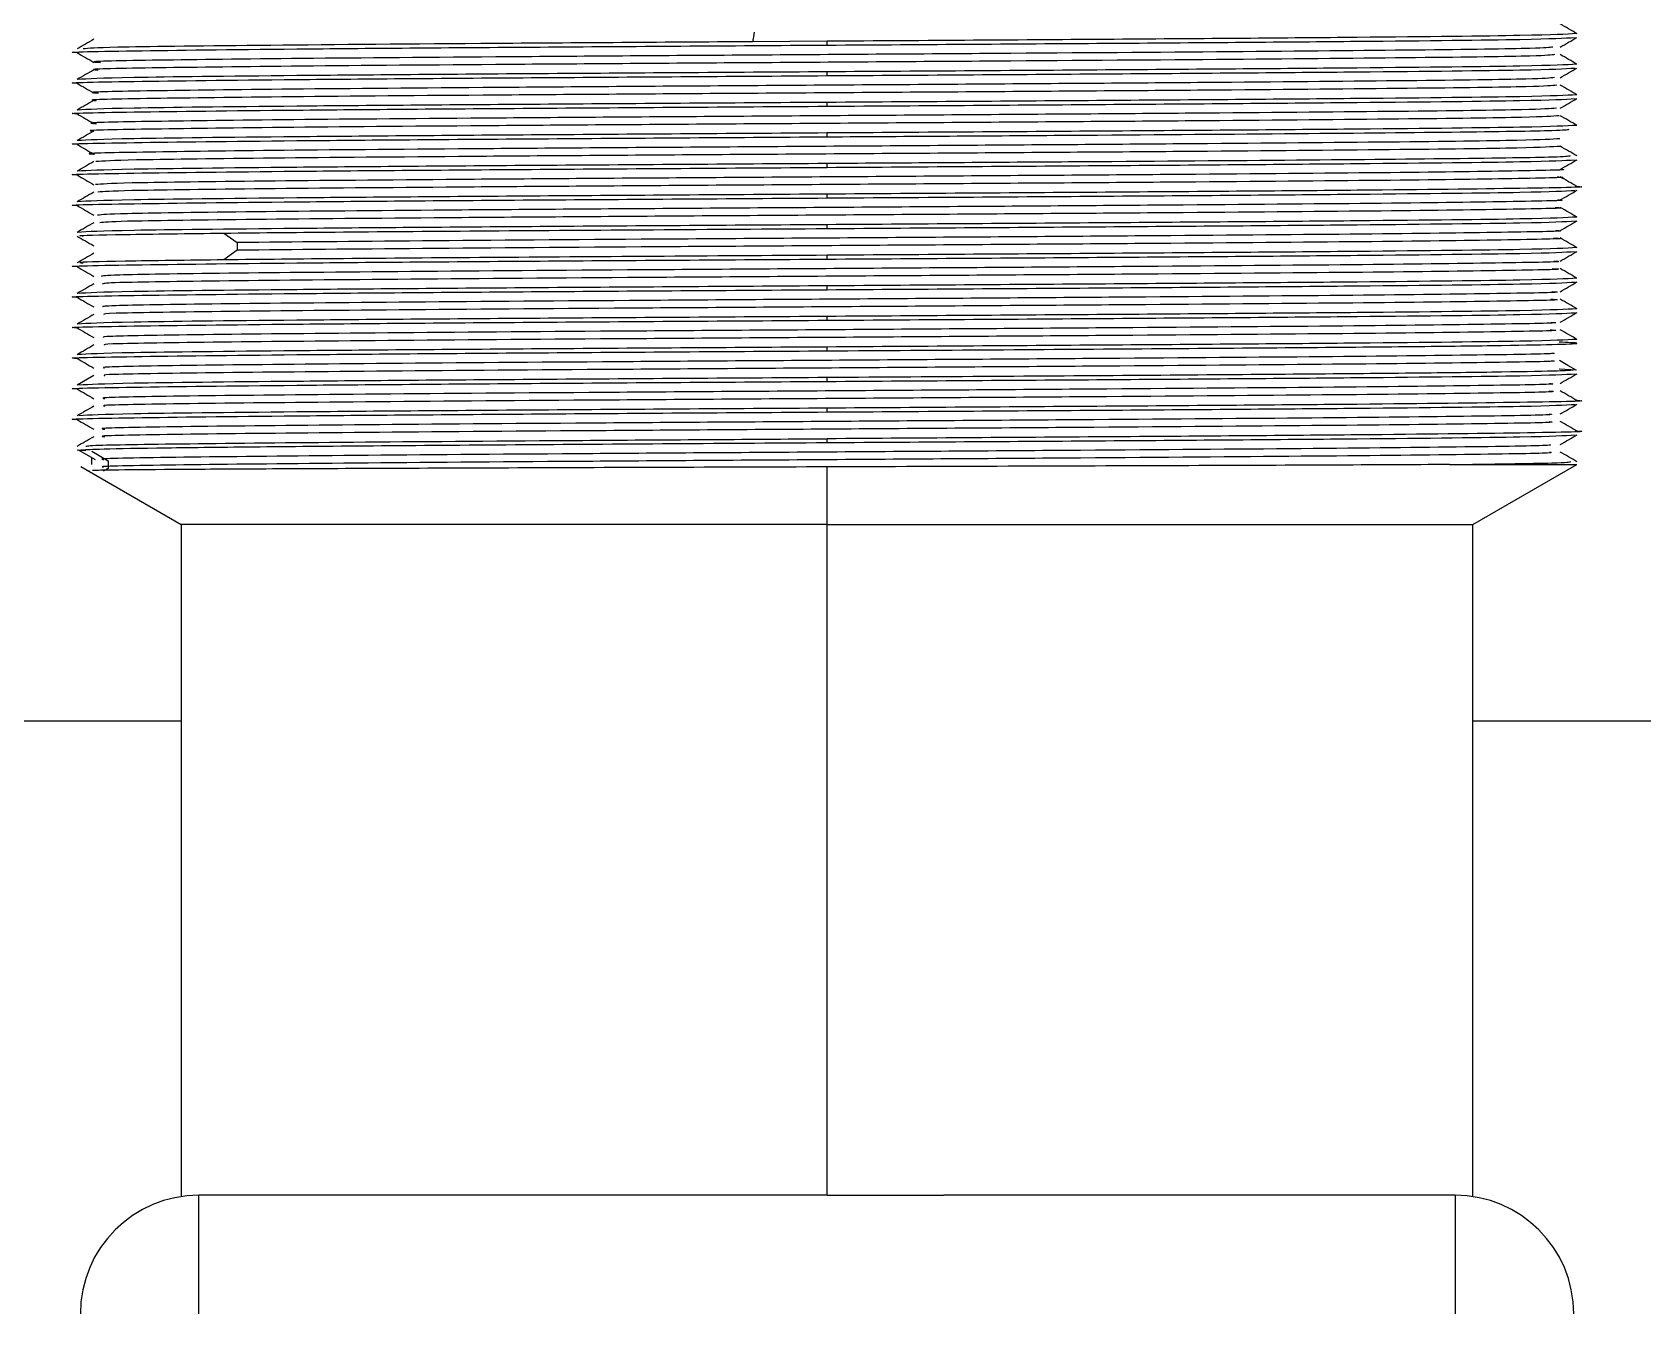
# Model space of a CAD drawing. Header units: millimetres. Extents: x 101 to 291, y 114 to 180.
# Drawn here: x 105.53 to 112.33, y 171.7 to 177.11 of the extents above; entities that cross this region are included whole.
import ezdxf

# ---------------------------------------------------------------- set-up
doc = ezdxf.new("R2010")
doc.units = ezdxf.units.MM

msp = doc.modelspace()

# ---------------------------------------------------------------- linework, layer by layer
at = {"color": 7, "linetype": 'Continuous', "lineweight": 25}
for p, q in [((108.8836, 177.069), (108.5696, 177.067)), ((108.8836, 177.0529), (108.8836, 177.069)), ((108.8836, 176.9239), (108.8836, 176.94)), ((108.8836, 176.7949), (108.8836, 176.811)), ((108.8836, 176.6659), (108.8836, 176.682)), ((108.8836, 176.5369), (108.8836, 176.553)), ((108.8836, 176.4079), (108.8836, 176.424)), ((106.3391, 176.2597), (106.3952, 176.2194)), ((108.8836, 176.2789), (108.8836, 176.295)), ((106.3952, 176.1871), (106.3391, 176.1468)), ((106.3953, 176.2194), (106.3953, 176.1871)), ((108.8836, 176.1499), (108.8836, 176.166)), ((108.8836, 176.0209), (108.8836, 176.037)), ((108.8836, 175.8919), (108.8836, 175.908)), ((108.8836, 175.7629), (108.8836, 175.779)), ((105.7906, 175.6585), (105.7197, 175.6176)), ((108.8836, 175.6339), (108.8836, 175.65)), ((111.9718, 175.6867), (112.0454, 175.6822)), ((108.8836, 175.5049), (108.8836, 175.521)), ((108.8836, 175.3759), (108.8836, 175.392)), ((105.7561, 175.3415), (105.7208, 175.3441)), ((105.7824, 175.3395), (105.8508, 175.2992)), ((105.7824, 175.2831), (105.7824, 175.3119)), ((105.735, 175.2745), (106.1586, 175.0299)), ((105.7658, 175.2572), (105.7723, 175.2569)), ((105.8508, 175.267), (105.8303, 175.2549)), ((105.8508, 175.2992), (105.8508, 175.267)), ((108.8836, 175.0299), (108.8836, 175.2731)), ((111.5096, 175.2831), (112.0472, 175.2831)), ((111.6086, 175.0299), (112.0472, 175.2831)), ((106.1586, 175.0299), (106.1586, 172.1942)), ((108.8836, 175.0299), (106.1586, 175.0299)), ((108.8836, 175.0299), (111.6086, 175.0299)), ((108.8836, 172.1999), (108.8836, 175.0299)), ((111.6086, 172.1942), (111.6086, 175.0299)), ((106.1586, 174.1999), (101.0336, 174.1999)), ((122.1586, 174.1999), (111.6086, 174.1999)), ((106.2336, 171.6999), (106.2336, 172.1999)), ((108.3904, 172.1999), (106.2336, 172.1999)), ((108.8836, 172.1999), (108.3904, 172.1999)), ((108.8836, 172.1999), (109.3768, 172.1999)), ((111.5336, 172.1999), (109.3768, 172.1999)), ((111.5336, 172.1999), (111.5336, 171.6999))]:
    msp.add_line(p, q, dxfattribs=at)
at = {"color": 7, "linetype": 'Continuous', "lineweight": 25, "flags": 128}
for points in [[(108.5765, 177.1072), (108.573, 177.0871), (108.5696, 177.0669)], [(112.0442, 175.6809), (112.0088, 175.7013), (111.9734, 175.7218)], [(105.7247, 175.3452), (105.7601, 175.3248), (105.7955, 175.3043)]]:
    msp.add_lwpolyline(points, dxfattribs=at)
at = {"color": 7, "linetype": 'Continuous', "lineweight": 25}
for centre, start, end in [((106.2336, 171.6999), 90, 180), ((111.5336, 171.6999), 0, 90)]:
    msp.add_arc(centre, 0.5, start, end, dxfattribs=at)
for points, knots in [([(112.0478, 177.101), (112.0359, 177.1078), (112.0123, 177.1215), (111.9886, 177.1352), (111.9768, 177.142)], [0, 0, 0, 0, 0.499989, 1, 1, 1, 1]), ([(105.7905, 177.0775), (105.7787, 177.0707), (105.7551, 177.0571), (105.7316, 177.0435), (105.7198, 177.0367)], [0, 0, 0, 0, 0.499989, 1, 1, 1, 1]), ([(112.0471, 177.1012), (111.9996, 177.0986), (111.9045, 177.0932), (111.173, 177.0851), (110.1273, 177.0771), (109.2982, 177.0717), (108.8836, 177.069)], [0, 0, 0, 0, 0.249949, 0.499966, 0.749983, 1, 1, 1, 1]), ([(108.8836, 177.0529), (109.2982, 177.0556), (110.1274, 177.0609), (111.1725, 177.069), (111.8983, 177.077), (111.9928, 177.0823), (112.0393, 177.0849)], [0, 0, 0, 0, 0.252058, 0.504117, 0.756175, 1, 1, 1, 1]), ([(111.9767, 177.0443), (111.9885, 177.0511), (112.0121, 177.0648), (112.0357, 177.0784), (112.0475, 177.0852)], [0, 0, 0, 0, 0.500011, 1, 1, 1, 1]), ([(105.7275, 177.0204), (105.7249, 177.0205), (105.6399, 177.0232), (105.92, 177.0287), (106.579, 177.0367), (107.6438, 177.0448), (108.4703, 177.0502), (108.8836, 177.0529)], [0, 0, 0, 0, 0.0076585, 0.2557438, 0.5038289, 0.7519149, 1, 1, 1, 1]), ([(105.7199, 177.0207), (105.7317, 177.0139), (105.7552, 177.0003), (105.7788, 176.9867), (105.7906, 176.9799)], [0, 0, 0, 0, 0.5000114, 1, 1, 1, 1]), ([(108.5696, 177.067), (108.1744, 177.0644), (107.3841, 177.0591), (106.4356, 177.0513), (105.8185, 177.0439), (105.7688, 177.039), (105.7457, 177.0367)], [0, 0, 0, 0, 0.258392, 0.516785, 0.775177, 1, 1, 1, 1]), ([(111.9541, 177.0128), (111.9398, 177.0107), (111.909, 177.0063), (111.4117, 176.9994), (110.6198, 176.9922), (109.6075, 176.985), (108.5094, 176.9778), (107.4586, 176.9706), (106.5708, 176.9635), (106.0013, 176.9563), (105.7478, 176.9512), (105.8034, 176.9485), (105.809, 176.9483)], [0, 0, 0, 0, 0.095592, 0.2070714, 0.3185497, 0.4300281, 0.541506, 0.6529838, 0.7644621, 0.8759398, 0.9874182, 1, 1, 1, 1]), ([(111.9459, 177.0446), (111.932, 177.0427), (111.9005, 177.0384), (111.4107, 177.0317), (110.62, 177.0245), (109.6074, 177.0173), (108.5094, 177.0101), (107.4584, 177.0029), (106.5716, 176.9957), (105.9987, 176.9886), (105.7462, 176.9833), (105.8084, 176.9805), (105.8179, 176.9801)], [0, 0, 0, 0, 0.088219, 0.199698, 0.311176, 0.422655, 0.534132, 0.64561, 0.757088, 0.868565, 0.980043, 1, 1, 1, 1]), ([(112.0475, 176.9721), (112.0357, 176.979), (112.0122, 176.9926), (111.9886, 177.0062), (111.9768, 177.013)], [0, 0, 0, 0, 0.500011, 1, 1, 1, 1]), ([(105.7906, 176.9485), (105.7788, 176.9417), (105.7552, 176.9281), (105.7316, 176.9145), (105.7199, 176.9077)], [0, 0, 0, 0, 0.500028, 1, 1, 1, 1]), ([(108.8836, 176.94), (108.4691, 176.9373), (107.64, 176.9319), (106.5943, 176.9239), (105.8627, 176.9158), (105.7676, 176.9104), (105.7201, 176.9077)], [0, 0, 0, 0, 0.250011, 0.500023, 0.750035, 1, 1, 1, 1]), ([(112.0471, 176.9722), (111.9996, 176.9696), (111.9045, 176.9642), (111.173, 176.9561), (110.1273, 176.9481), (109.2982, 176.9427), (108.8836, 176.94)], [0, 0, 0, 0, 0.249949, 0.499966, 0.749983, 1, 1, 1, 1]), ([(108.8836, 176.9239), (109.2982, 176.9266), (110.1274, 176.9319), (111.1725, 176.94), (111.8986, 176.948), (111.9932, 176.9533), (112.0397, 176.9559)], [0, 0, 0, 0, 0.251945, 0.50389, 0.755835, 1, 1, 1, 1]), ([(111.9767, 176.9154), (111.9885, 176.9222), (112.0121, 176.9358), (112.0357, 176.9494), (112.0474, 176.9562)], [0, 0, 0, 0, 0.499989, 1, 1, 1, 1]), ([(105.7277, 176.8914), (105.7251, 176.8915), (105.6399, 176.8942), (105.9199, 176.8997), (106.579, 176.9078), (107.6438, 176.9158), (108.4703, 176.9212), (108.8836, 176.9239)], [0, 0, 0, 0, 0.007879, 0.255909, 0.503939, 0.75197, 1, 1, 1, 1]), ([(105.7198, 176.8917), (105.7316, 176.8849), (105.7552, 176.8713), (105.7787, 176.8576), (105.7905, 176.8508)], [0, 0, 0, 0, 0.500011, 1, 1, 1, 1]), ([(111.9625, 176.8838), (111.9417, 176.8816), (111.898, 176.877), (111.3758, 176.87), (110.5686, 176.8628), (109.5483, 176.8556), (108.449, 176.8484), (107.4047, 176.8413), (106.529, 176.8341), (105.9803, 176.8269), (105.7399, 176.8219), (105.7973, 176.8194), (105.8005, 176.8193)], [0, 0, 0, 0, 0.101946, 0.213388, 0.32483, 0.43627, 0.547711, 0.659151, 0.77059, 0.882028, 0.993466, 1, 1, 1, 1]), ([(111.953, 176.9156), (111.9329, 176.9135), (111.8891, 176.9091), (111.3749, 176.9023), (110.5687, 176.8951), (109.5482, 176.8879), (108.449, 176.8807), (107.4045, 176.8735), (106.5299, 176.8663), (105.9775, 176.8592), (105.739, 176.8541), (105.8036, 176.8514), (105.8107, 176.8511)], [0, 0, 0, 0, 0.0945678, 0.2060104, 0.3174527, 0.4288943, 0.5403357, 0.6517759, 0.7632157, 0.8746548, 0.9860933, 1, 1, 1, 1]), ([(112.0475, 176.8432), (112.0357, 176.85), (112.0121, 176.8636), (111.9886, 176.8772), (111.9768, 176.884)], [0, 0, 0, 0, 0.500011, 1, 1, 1, 1]), ([(105.7905, 176.8195), (105.7787, 176.8127), (105.7551, 176.7991), (105.7316, 176.7855), (105.7198, 176.7787)], [0, 0, 0, 0, 0.5, 1, 1, 1, 1]), ([(108.8836, 176.811), (108.4691, 176.8083), (107.64, 176.8029), (106.5943, 176.7949), (105.8627, 176.7868), (105.7676, 176.7814), (105.7201, 176.7787)], [0, 0, 0, 0, 0.250011, 0.500023, 0.750035, 1, 1, 1, 1]), ([(112.0471, 176.8432), (111.9996, 176.8406), (111.9045, 176.8352), (111.173, 176.8271), (110.1273, 176.8191), (109.2982, 176.8137), (108.8836, 176.811)], [0, 0, 0, 0, 0.249949, 0.499966, 0.749983, 1, 1, 1, 1]), ([(108.8836, 176.7949), (109.2982, 176.7976), (110.1274, 176.8029), (111.1725, 176.811), (111.8988, 176.819), (111.9934, 176.8243), (112.04, 176.8269)], [0, 0, 0, 0, 0.251874, 0.503748, 0.755622, 1, 1, 1, 1]), ([(111.9766, 176.7864), (111.9884, 176.7932), (112.012, 176.8068), (112.0356, 176.8204), (112.0474, 176.8272)], [0, 0, 0, 0, 0.499989, 1, 1, 1, 1]), ([(105.7273, 176.7624), (105.7248, 176.7625), (105.6399, 176.7652), (105.92, 176.7707), (106.579, 176.7787), (107.6438, 176.7868), (108.4703, 176.7922), (108.8836, 176.7949)], [0, 0, 0, 0, 0.007486, 0.255614, 0.503742, 0.751872, 1, 1, 1, 1]), ([(105.7197, 176.7627), (105.7315, 176.7559), (105.7551, 176.7423), (105.7787, 176.7287), (105.7905, 176.7219)], [0, 0, 0, 0, 0.500011, 1, 1, 1, 1]), ([(111.9718, 176.7548), (111.9436, 176.7525), (111.8864, 176.7477), (111.3387, 176.7406), (110.5166, 176.7334), (109.4888, 176.7262), (108.3888, 176.7191), (107.3515, 176.7119), (106.4881, 176.7047), (105.9607, 176.6973), (105.7325, 176.6931), (105.7903, 176.6903), (105.7905, 176.6903)], [0, 0, 0, 0, 0.108214, 0.219654, 0.331094, 0.442535, 0.553977, 0.665419, 0.776863, 0.888306, 0.99975, 1, 1, 1, 1]), ([(111.9609, 176.7866), (111.9339, 176.7844), (111.8769, 176.7799), (111.3379, 176.7729), (110.5168, 176.7657), (109.4887, 176.7585), (108.3889, 176.7513), (107.3513, 176.7441), (106.489, 176.737), (105.9577, 176.7298), (105.732, 176.7248), (105.7978, 176.7223), (105.802, 176.7221)], [0, 0, 0, 0, 0.100849, 0.212293, 0.323738, 0.435184, 0.54663, 0.658077, 0.769525, 0.880973, 0.992421, 1, 1, 1, 1]), ([(112.0474, 176.7142), (112.0356, 176.721), (112.012, 176.7346), (111.9885, 176.7482), (111.9767, 176.755)], [0, 0, 0, 0, 0.499949, 1, 1, 1, 1]), ([(105.7274, 176.6334), (105.7249, 176.6335), (105.6399, 176.6362), (105.92, 176.6417), (106.579, 176.6497), (107.6438, 176.6578), (108.4703, 176.6632), (108.8836, 176.6659)], [0, 0, 0, 0, 0.007537, 0.255652, 0.503768, 0.751884, 1, 1, 1, 1]), ([(105.7904, 176.6905), (105.7786, 176.6837), (105.7551, 176.6701), (105.7315, 176.6565), (105.7197, 176.6497)], [0, 0, 0, 0, 0.500011, 1, 1, 1, 1]), ([(108.8836, 176.682), (108.4691, 176.6793), (107.64, 176.6739), (106.5943, 176.6659), (105.8627, 176.6578), (105.7676, 176.6524), (105.7201, 176.6498)], [0, 0, 0, 0, 0.250011, 0.500023, 0.750035, 1, 1, 1, 1]), ([(112.0471, 176.7142), (111.9996, 176.7116), (111.9045, 176.7062), (111.173, 176.6981), (110.1273, 176.6901), (109.2982, 176.6847), (108.8836, 176.682)], [0, 0, 0, 0, 0.249949, 0.499966, 0.749983, 1, 1, 1, 1]), ([(108.8836, 176.6659), (109.2294, 176.6681), (109.921, 176.6726), (110.8504, 176.6793), (111.559, 176.6861), (111.9847, 176.6922), (112.0059, 176.6962), (112.015, 176.6979)], [0, 0, 0, 0, 0.210611, 0.421223, 0.631835, 0.842447, 1, 1, 1, 1]), ([(105.7196, 176.6338), (105.7314, 176.627), (105.7551, 176.6133), (105.7787, 176.5997), (105.7905, 176.5929)], [0, 0, 0, 0, 0.500039, 1, 1, 1, 1]), ([(111.9757, 176.6578), (111.9403, 176.6554), (111.8691, 176.6507), (111.3003, 176.6435), (110.4641, 176.6363), (109.429, 176.6291), (108.3287, 176.6219), (107.2986, 176.6147), (106.4489, 176.6076), (105.9393, 176.6004), (105.7252, 176.5955), (105.7917, 176.5931), (105.7926, 176.5931)], [0, 0, 0, 0, 0.110067, 0.221125, 0.332183, 0.443241, 0.554299, 0.665357, 0.776414, 0.88747, 0.998526, 1, 1, 1, 1]), ([(111.9774, 176.6256), (111.9417, 176.6232), (111.8705, 176.6184), (111.3005, 176.6112), (110.4642, 176.604), (109.4287, 176.5968), (108.3297, 176.5897), (107.2951, 176.5825), (106.4616, 176.5753), (105.9007, 176.5682), (105.832, 176.5635), (105.7985, 176.5612)], [0, 0, 0, 0, 0.111697, 0.223393, 0.335091, 0.446787, 0.558484, 0.670181, 0.781877, 0.893572, 1, 1, 1, 1]), ([(112.0477, 176.5851), (112.0359, 176.5919), (112.0122, 176.6055), (111.9886, 176.6192), (111.9768, 176.626)], [0, 0, 0, 0, 0.500039, 1, 1, 1, 1]), ([(105.7268, 176.5044), (105.7245, 176.5045), (105.6399, 176.5073), (105.9202, 176.5127), (106.579, 176.5208), (107.6438, 176.5288), (108.4703, 176.5342), (108.8836, 176.5369)], [0, 0, 0, 0, 0.006911, 0.255183, 0.503455, 0.751728, 1, 1, 1, 1]), ([(105.7905, 176.5615), (105.7787, 176.5547), (105.7551, 176.541), (105.7314, 176.5274), (105.7196, 176.5206)], [0, 0, 0, 0, 0.499961, 1, 1, 1, 1]), ([(108.8836, 176.553), (108.4691, 176.5503), (107.64, 176.5449), (106.5943, 176.5369), (105.8627, 176.5288), (105.7676, 176.5234), (105.7201, 176.5208)], [0, 0, 0, 0, 0.250011, 0.500023, 0.750035, 1, 1, 1, 1]), ([(111.975, 176.5286), (111.9756, 176.5285), (112.0339, 176.5262), (111.8034, 176.5213), (111.2731, 176.5141), (110.4079, 176.5069), (109.3696, 176.4997), (108.2697, 176.4925), (107.243, 176.4854), (106.4231, 176.4782), (105.8793, 176.4711), (105.8241, 176.4664), (105.7971, 176.4641)], [0, 0, 0, 0, 0.001175, 0.112632, 0.22409, 0.335548, 0.447007, 0.558466, 0.669927, 0.781388, 0.892849, 1, 1, 1, 1]), ([(112.0189, 176.5853), (112.0098, 176.5835), (111.9892, 176.5795), (111.5595, 176.5732), (110.8503, 176.5665), (109.921, 176.5597), (109.2294, 176.5552), (108.8836, 176.553)], [0, 0, 0, 0, 0.164659, 0.373494, 0.58233, 0.791165, 1, 1, 1, 1]), ([(108.8836, 176.5369), (109.2982, 176.5396), (110.1274, 176.5449), (111.1726, 176.553), (111.8991, 176.561), (111.9937, 176.5663), (112.0403, 176.5689)], [0, 0, 0, 0, 0.251794, 0.503588, 0.755382, 1, 1, 1, 1]), ([(111.9767, 176.5284), (111.9885, 176.5352), (112.0121, 176.5488), (112.0358, 176.5625), (112.0476, 176.5693)], [0, 0, 0, 0, 0.5, 1, 1, 1, 1]), ([(105.7195, 176.5048), (105.7313, 176.498), (105.755, 176.4843), (105.7786, 176.4707), (105.7904, 176.4639)], [0, 0, 0, 0, 0.499961, 1, 1, 1, 1]), ([(111.9638, 176.4968), (111.9685, 176.4966), (112.0341, 176.494), (111.8067, 176.489), (111.2723, 176.4818), (110.4082, 176.4746), (109.3696, 176.4674), (108.2698, 176.4603), (107.2427, 176.4531), (106.4238, 176.4459), (105.8886, 176.4389), (105.8336, 176.4344), (105.8077, 176.4323)], [0, 0, 0, 0, 0.008542, 0.12, 0.231459, 0.342918, 0.454378, 0.565839, 0.6773, 0.788762, 0.900225, 1, 1, 1, 1]), ([(112.0476, 176.4561), (112.0358, 176.4629), (112.0121, 176.4765), (111.9885, 176.4902), (111.9767, 176.497)], [0, 0, 0, 0, 0.500039, 1, 1, 1, 1]), ([(105.7266, 176.3754), (105.7243, 176.3755), (105.64, 176.3782), (105.9202, 176.3837), (106.5789, 176.3917), (107.6438, 176.3998), (108.4703, 176.4052), (108.8836, 176.4079)], [0, 0, 0, 0, 0.006734, 0.25505, 0.503367, 0.751684, 1, 1, 1, 1]), ([(105.7905, 176.4325), (105.7787, 176.4257), (105.755, 176.412), (105.7314, 176.3984), (105.7195, 176.3916)], [0, 0, 0, 0, 0.499961, 1, 1, 1, 1]), ([(108.8836, 176.424), (108.4691, 176.4213), (107.64, 176.4159), (106.5943, 176.4079), (105.8627, 176.3998), (105.7676, 176.3944), (105.7201, 176.3917)], [0, 0, 0, 0, 0.250011, 0.500023, 0.750035, 1, 1, 1, 1]), ([(111.9656, 176.3996), (111.9691, 176.3994), (112.0261, 176.3969), (111.7837, 176.3919), (111.232, 176.3847), (110.3545, 176.3775), (109.3093, 176.3703), (108.2102, 176.3631), (107.1912, 176.356), (106.3863, 176.3488), (105.8678, 176.3418), (105.8261, 176.3372), (105.8063, 176.3351)], [0, 0, 0, 0, 0.007224, 0.118703, 0.230182, 0.341661, 0.453139, 0.564617, 0.676094, 0.787572, 0.89905, 1, 1, 1, 1]), ([(112.0398, 176.4565), (112.0423, 176.4564), (112.1273, 176.4537), (111.8473, 176.4482), (111.1882, 176.4401), (110.1234, 176.4321), (109.2969, 176.4267), (108.8836, 176.424)], [0, 0, 0, 0, 0.007608, 0.255706, 0.503804, 0.751902, 1, 1, 1, 1]), ([(108.8836, 176.4079), (109.2982, 176.4106), (110.1274, 176.4159), (111.1725, 176.424), (111.899, 176.432), (111.9936, 176.4373), (112.0402, 176.4399)], [0, 0, 0, 0, 0.251831, 0.503663, 0.755494, 1, 1, 1, 1]), ([(111.9767, 176.3994), (111.9885, 176.4062), (112.0121, 176.4198), (112.0358, 176.4335), (112.0476, 176.4403)], [0, 0, 0, 0, 0.5, 1, 1, 1, 1]), ([(105.7196, 176.3758), (105.7314, 176.369), (105.7551, 176.3554), (105.7787, 176.3417), (105.7905, 176.3349)], [0, 0, 0, 0, 0.5, 1, 1, 1, 1]), ([(111.9557, 176.3677), (111.9632, 176.3674), (112.0272, 176.3647), (111.7866, 176.3596), (111.2313, 176.3524), (110.3548, 176.3452), (109.3093, 176.3381), (108.2103, 176.3309), (107.1909, 176.3237), (106.3871, 176.3165), (105.8766, 176.3097), (105.8347, 176.3053), (105.8155, 176.3033)], [0, 0, 0, 0, 0.014603, 0.126082, 0.237561, 0.349039, 0.460517, 0.571995, 0.683472, 0.79495, 0.906427, 1, 1, 1, 1]), ([(112.0471, 176.3272), (111.9996, 176.3246), (111.9045, 176.3192), (111.173, 176.3111), (110.1273, 176.3031), (109.2982, 176.2977), (108.8836, 176.295)], [0, 0, 0, 0, 0.249949, 0.499966, 0.749983, 1, 1, 1, 1]), ([(112.0476, 176.3271), (112.0357, 176.3339), (112.0121, 176.3475), (111.9885, 176.3612), (111.9767, 176.368)], [0, 0, 0, 0, 0.5, 1, 1, 1, 1]), ([(105.7906, 176.3035), (105.7787, 176.2967), (105.7551, 176.2831), (105.7314, 176.2694), (105.7196, 176.2626)], [0, 0, 0, 0, 0.500039, 1, 1, 1, 1]), ([(108.8836, 176.295), (108.4691, 176.2923), (107.64, 176.2869), (106.5943, 176.2789), (105.8627, 176.2708), (105.7676, 176.2654), (105.7201, 176.2627)], [0, 0, 0, 0, 0.250011, 0.500023, 0.750035, 1, 1, 1, 1]), ([(105.7472, 176.2464), (105.739, 176.2471), (105.7067, 176.2496), (105.886, 176.254), (106.188, 176.2578), (106.3391, 176.2597)], [0, 0, 0, 0, 0.146099, 0.573049, 1, 1, 1, 1]), ([(106.3391, 176.2597), (106.4989, 176.2613), (106.8185, 176.2645), (107.4472, 176.2693), (108.1441, 176.2741), (108.6371, 176.2773), (108.8836, 176.2789)], [0, 0, 0, 0, 0.249999, 0.500001, 0.75, 1, 1, 1, 1]), ([(111.9569, 176.2706), (111.963, 176.2703), (112.0184, 176.2676), (111.7629, 176.2625), (111.1902, 176.2553), (110.3009, 176.2481), (109.2481, 176.2409), (108.1542, 176.2338), (107.1278, 176.2266), (106.6395, 176.2218), (106.3953, 176.2194)], [0, 0, 0, 0, 0.0171537, 0.1575613, 0.2979693, 0.4383771, 0.5787839, 0.7191895, 0.8595947, 1, 1, 1, 1]), ([(108.8836, 176.2789), (109.2982, 176.2816), (110.1273, 176.2869), (111.1726, 176.295), (111.8994, 176.303), (111.994, 176.3083), (112.0407, 176.3109)], [0, 0, 0, 0, 0.251696, 0.503393, 0.755089, 1, 1, 1, 1]), ([(111.9768, 176.2704), (111.9886, 176.2772), (112.0123, 176.2909), (112.0359, 176.3045), (112.0477, 176.3113)], [0, 0, 0, 0, 0.500039, 1, 1, 1, 1]), ([(105.7195, 176.2468), (105.7313, 176.24), (105.7549, 176.2264), (105.7786, 176.2127), (105.7904, 176.2059)], [0, 0, 0, 0, 0.500039, 1, 1, 1, 1]), ([(111.9484, 176.2388), (111.9582, 176.2383), (112.0202, 176.2355), (111.7655, 176.2302), (111.1895, 176.223), (110.3012, 176.2158), (109.2481, 176.2087), (108.1542, 176.2015), (107.1278, 176.1943), (106.6394, 176.1895), (106.3952, 176.1871)], [0, 0, 0, 0, 0.026204, 0.165319, 0.304434, 0.443548, 0.582663, 0.721776, 0.860888, 1, 1, 1, 1]), ([(112.0471, 176.1982), (111.9996, 176.1956), (111.9045, 176.1902), (111.173, 176.1821), (110.1273, 176.1741), (109.2982, 176.1687), (108.8836, 176.166)], [0, 0, 0, 0, 0.249949, 0.499966, 0.749983, 1, 1, 1, 1]), ([(112.0476, 176.1981), (112.0358, 176.2049), (112.0122, 176.2186), (111.9885, 176.2322), (111.9767, 176.239)], [0, 0, 0, 0, 0.500039, 1, 1, 1, 1]), ([(105.7264, 176.1174), (105.7242, 176.1175), (105.6399, 176.1202), (105.9202, 176.1257), (106.5789, 176.1338), (107.6438, 176.1418), (108.4704, 176.1472), (108.8836, 176.1499)], [0, 0, 0, 0, 0.0065426, 0.2549068, 0.5032709, 0.7516359, 1, 1, 1, 1]), ([(105.7905, 176.1745), (105.7787, 176.1677), (105.755, 176.1541), (105.7314, 176.1404), (105.7196, 176.1336)], [0, 0, 0, 0, 0.5000001, 1, 1, 1, 1]), ([(106.3391, 176.1468), (106.1882, 176.1449), (105.8866, 176.1411), (105.7079, 176.1368), (105.7384, 176.1343), (105.7455, 176.1338)], [0, 0, 0, 0, 0.433754, 0.867507, 1, 1, 1, 1]), ([(111.9497, 176.1416), (111.9576, 176.1411), (112.0103, 176.1383), (111.7404, 176.1331), (111.1475, 176.1259), (110.2462, 176.1187), (109.1884, 176.1115), (108.092, 176.1044), (107.0893, 176.0972), (106.3155, 176.09), (105.8457, 176.0833), (105.8286, 176.079), (105.8211, 176.0771)], [0, 0, 0, 0, 0.019677, 0.131152, 0.242626, 0.3541, 0.465573, 0.577045, 0.688518, 0.79999, 0.911461, 1, 1, 1, 1]), ([(108.8836, 176.166), (108.6371, 176.1644), (108.1441, 176.1612), (107.4472, 176.1564), (106.8185, 176.1516), (106.4989, 176.1484), (106.3391, 176.1468)], [0, 0, 0, 0, 0.25, 0.499999, 0.750001, 1, 1, 1, 1]), ([(108.8836, 176.1499), (109.2982, 176.1526), (110.1273, 176.1579), (111.1726, 176.166), (111.8992, 176.174), (111.9938, 176.1793), (112.0405, 176.1819)], [0, 0, 0, 0, 0.251748, 0.503497, 0.755245, 1, 1, 1, 1]), ([(111.9767, 176.1414), (111.9885, 176.1482), (112.0121, 176.1618), (112.0358, 176.1755), (112.0476, 176.1823)], [0, 0, 0, 0, 0.499949, 1, 1, 1, 1]), ([(105.7196, 176.1178), (105.7314, 176.111), (105.755, 176.0974), (105.7787, 176.0837), (105.7905, 176.0769)], [0, 0, 0, 0, 0.500051, 1, 1, 1, 1]), ([(111.9425, 176.1098), (111.954, 176.1092), (112.0127, 176.1062), (111.7428, 176.1008), (111.1469, 176.0936), (110.2464, 176.0864), (109.1883, 176.0793), (108.0921, 176.0721), (107.089, 176.0649), (106.3164, 176.0577), (105.8535, 176.0512), (105.8352, 176.047), (105.8275, 176.0453)], [0, 0, 0, 0, 0.027058, 0.138533, 0.250006, 0.361479, 0.472951, 0.584423, 0.695894, 0.807365, 0.918836, 1, 1, 1, 1]), ([(112.0471, 176.0692), (111.9996, 176.0666), (111.9045, 176.0612), (111.173, 176.0531), (110.1273, 176.0451), (109.2982, 176.0397), (108.8836, 176.037)], [0, 0, 0, 0, 0.249949, 0.499966, 0.749983, 1, 1, 1, 1]), ([(108.8836, 176.0209), (109.2982, 176.0236), (110.1273, 176.0289), (111.1726, 176.037), (111.8997, 176.045), (111.9943, 176.0503), (112.041, 176.0529)], [0, 0, 0, 0, 0.251603, 0.503208, 0.754811, 1, 1, 1, 1]), ([(112.0475, 176.0691), (112.0357, 176.0759), (112.0121, 176.0896), (111.9884, 176.1032), (111.9766, 176.11)], [0, 0, 0, 0, 0.499961, 1, 1, 1, 1]), ([(111.9768, 176.0124), (111.9886, 176.0192), (112.0123, 176.0329), (112.0359, 176.0465), (112.0477, 176.0533)], [0, 0, 0, 0, 0.4999605, 1, 1, 1, 1]), ([(105.7266, 175.9884), (105.7244, 175.9885), (105.64, 175.9912), (105.9202, 175.9967), (106.579, 176.0047), (107.6438, 176.0128), (108.4703, 176.0182), (108.8836, 176.0209)], [0, 0, 0, 0, 0.006772, 0.255079, 0.503386, 0.751693, 1, 1, 1, 1]), ([(105.7905, 176.0455), (105.7787, 176.0387), (105.7551, 176.0251), (105.7314, 176.0114), (105.7196, 176.0046)], [0, 0, 0, 0, 0.4999493, 1, 1, 1, 1]), ([(105.7197, 175.9888), (105.7315, 175.982), (105.7551, 175.9683), (105.7787, 175.9547), (105.7906, 175.9479)], [0, 0, 0, 0, 0.499961, 1, 1, 1, 1]), ([(108.8836, 176.037), (108.4691, 176.0343), (107.64, 176.0289), (106.5943, 176.0209), (105.8627, 176.0128), (105.7676, 176.0074), (105.7201, 176.0047)], [0, 0, 0, 0, 0.250011, 0.500023, 0.750035, 1, 1, 1, 1]), ([(111.9433, 176.0126), (111.9527, 176.012), (112.0022, 176.0091), (111.717, 176.0037), (111.1041, 175.9965), (110.1913, 175.9893), (109.1278, 175.9821), (108.0333, 175.975), (107.0393, 175.9678), (106.2815, 175.9606), (105.8349, 175.954), (105.829, 175.9498), (105.8265, 175.9481)], [0, 0, 0, 0, 0.026122, 0.137553, 0.248984, 0.360415, 0.471847, 0.583278, 0.694708, 0.806139, 0.917568, 1, 1, 1, 1]), ([(105.7906, 175.9165), (105.7788, 175.9097), (105.7552, 175.896), (105.7315, 175.8824), (105.7197, 175.8756)], [0, 0, 0, 0, 0.499961, 1, 1, 1, 1]), ([(111.9375, 175.9808), (111.9502, 175.9801), (112.0052, 175.9769), (111.7191, 175.9714), (111.1036, 175.9642), (110.1915, 175.9571), (109.1277, 175.9499), (108.0334, 175.9427), (107.039, 175.9355), (106.2825, 175.9283), (105.8422, 175.9219), (105.8347, 175.9179), (105.8316, 175.9163)], [0, 0, 0, 0, 0.033477, 0.144905, 0.256334, 0.367764, 0.479193, 0.590622, 0.70205, 0.813478, 0.924905, 1, 1, 1, 1]), ([(112.0471, 175.9402), (111.9996, 175.9376), (111.9045, 175.9322), (111.173, 175.9241), (110.1273, 175.9161), (109.2982, 175.9107), (108.8836, 175.908)], [0, 0, 0, 0, 0.249949, 0.499966, 0.749983, 1, 1, 1, 1]), ([(108.8836, 175.8919), (109.2982, 175.8946), (110.1273, 175.8999), (111.1726, 175.908), (111.8996, 175.916), (111.9942, 175.9213), (112.041, 175.9239)], [0, 0, 0, 0, 0.251626, 0.503254, 0.75488, 1, 1, 1, 1]), ([(112.0476, 175.9401), (112.0358, 175.9469), (112.0121, 175.9606), (111.9885, 175.9742), (111.9767, 175.981)], [0, 0, 0, 0, 0.500039, 1, 1, 1, 1]), ([(111.9768, 175.8834), (111.9886, 175.8902), (112.0123, 175.9039), (112.0359, 175.9175), (112.0477, 175.9243)], [0, 0, 0, 0, 0.5, 1, 1, 1, 1]), ([(105.7262, 175.8594), (105.7241, 175.8595), (105.6399, 175.8623), (105.9203, 175.8677), (106.5789, 175.8757), (107.6438, 175.8838), (108.4704, 175.8892), (108.8836, 175.8919)], [0, 0, 0, 0, 0.0063555, 0.2547665, 0.5031774, 0.7515891, 1, 1, 1, 1]), ([(105.7196, 175.8598), (105.7314, 175.853), (105.755, 175.8394), (105.7786, 175.8257), (105.7905, 175.8189)], [0, 0, 0, 0, 0.5000281, 1, 1, 1, 1]), ([(108.8836, 175.908), (108.4691, 175.9053), (107.64, 175.8999), (106.5943, 175.8919), (105.8627, 175.8838), (105.7676, 175.8784), (105.7201, 175.8758)], [0, 0, 0, 0, 0.250011, 0.500023, 0.750035, 1, 1, 1, 1]), ([(111.9382, 175.8836), (111.9483, 175.8829), (111.9935, 175.8798), (111.692, 175.8743), (111.0598, 175.8671), (110.1358, 175.8599), (109.0671, 175.8528), (107.975, 175.8456), (106.99, 175.8384), (106.2487, 175.8312), (105.8249, 175.8248), (105.8293, 175.8207), (105.831, 175.8191)], [0, 0, 0, 0, 0.032269, 0.143725, 0.255182, 0.36664, 0.478098, 0.589557, 0.701016, 0.812476, 0.923936, 1, 1, 1, 1]), ([(111.9338, 175.8518), (111.9469, 175.8509), (111.9972, 175.8477), (111.6939, 175.842), (111.0593, 175.8348), (110.136, 175.8277), (109.067, 175.8205), (107.9751, 175.8133), (106.9897, 175.8061), (106.2498, 175.7989), (105.8317, 175.7926), (105.8339, 175.7888), (105.8347, 175.7873)], [0, 0, 0, 0, 0.039578, 0.151032, 0.262487, 0.373941, 0.485397, 0.596853, 0.70831, 0.819768, 0.931226, 1, 1, 1, 1]), ([(112.0476, 175.8111), (112.0358, 175.8179), (112.0122, 175.8316), (111.9886, 175.8452), (111.9767, 175.852)], [0, 0, 0, 0, 0.499949, 1, 1, 1, 1]), ([(105.7906, 175.7875), (105.7788, 175.7807), (105.7551, 175.7671), (105.7315, 175.7534), (105.7197, 175.7466)], [0, 0, 0, 0, 0.5000508, 1, 1, 1, 1]), ([(108.8836, 175.779), (108.4691, 175.7763), (107.64, 175.7709), (106.5943, 175.7629), (105.8627, 175.7548), (105.7676, 175.7494), (105.7201, 175.7468)], [0, 0, 0, 0, 0.250011, 0.500023, 0.750035, 1, 1, 1, 1]), ([(112.0471, 175.8112), (111.9996, 175.8086), (111.9045, 175.8032), (111.173, 175.7951), (110.1273, 175.7871), (109.2982, 175.7817), (108.8836, 175.779)], [0, 0, 0, 0, 0.2499493, 0.4999659, 0.7499834, 1, 1, 1, 1]), ([(108.8836, 175.7629), (109.1195, 175.7644), (109.5913, 175.7675), (110.2636, 175.7721), (110.8673, 175.7767), (111.3719, 175.7812), (111.7533, 175.7858), (111.9888, 175.7904), (112.0806, 175.795), (112.0081, 175.7981), (111.9718, 175.7996)], [0, 0, 0, 0, 0.1249994, 0.2500002, 0.3750003, 0.5, 0.6250001, 0.75, 0.875, 1, 1, 1, 1]), ([(105.7267, 175.7304), (105.7244, 175.7305), (105.6399, 175.7333), (105.9202, 175.7387), (106.5789, 175.7467), (107.6438, 175.7548), (108.4703, 175.7602), (108.8836, 175.7629)], [0, 0, 0, 0, 0.006836, 0.255127, 0.503418, 0.751709, 1, 1, 1, 1]), ([(105.7197, 175.7308), (105.7315, 175.724), (105.7551, 175.7103), (105.7787, 175.6967), (105.7906, 175.6899)], [0, 0, 0, 0, 0.500011, 1, 1, 1, 1]), ([(111.9403, 175.7537), (111.946, 175.7532), (111.9773, 175.7502), (111.6621, 175.7449), (111.0159, 175.7377), (110.0796, 175.7305), (109.0063, 175.7234), (107.9169, 175.7162), (106.9414, 175.709), (106.2168, 175.7018), (105.8148, 175.6955), (105.8288, 175.6916), (105.8342, 175.6901)], [0, 0, 0, 0, 0.024759, 0.137776, 0.250794, 0.363812, 0.476831, 0.58985, 0.702869, 0.815888, 0.928906, 1, 1, 1, 1]), ([(111.9396, 175.7215), (111.9458, 175.721), (111.9783, 175.718), (111.6627, 175.7126), (111.0158, 175.7055), (110.0797, 175.6983), (109.0063, 175.6911), (107.917, 175.6839), (106.941, 175.6767), (106.2179, 175.6695), (105.821, 175.6634), (105.8324, 175.6596), (105.8365, 175.6583)], [0, 0, 0, 0, 0.026726, 0.14037, 0.254014, 0.367659, 0.481304, 0.59495, 0.708596, 0.822241, 0.935886, 1, 1, 1, 1]), ([(108.8836, 175.65), (108.469, 175.6473), (107.6399, 175.6419), (106.5947, 175.6339), (105.8684, 175.6259), (105.7738, 175.6206), (105.7272, 175.618)], [0, 0, 0, 0, 0.251876, 0.503753, 0.755628, 1, 1, 1, 1]), ([(112.0312, 175.6813), (112.017, 175.68), (111.9853, 175.6773), (111.7499, 175.673), (111.3728, 175.6684), (110.867, 175.6638), (110.2637, 175.6592), (109.5912, 175.6546), (109.1195, 175.6515), (108.8836, 175.65)], [0, 0, 0, 0, 0.118389, 0.265324, 0.412259, 0.559194, 0.706129, 0.853066, 1, 1, 1, 1]), ([(108.8836, 175.6339), (109.2982, 175.6366), (110.1273, 175.6419), (111.1726, 175.65), (111.8994, 175.658), (111.994, 175.6633), (112.0407, 175.6659)], [0, 0, 0, 0, 0.2517, 0.503401, 0.7551, 1, 1, 1, 1]), ([(111.9768, 175.6254), (111.9886, 175.6322), (112.0122, 175.6458), (112.0359, 175.6595), (112.0477, 175.6663)], [0, 0, 0, 0, 0.499989, 1, 1, 1, 1]), ([(105.7264, 175.6014), (105.7242, 175.6015), (105.6399, 175.6042), (105.9202, 175.6097), (106.5789, 175.6177), (107.6438, 175.6258), (108.4704, 175.6312), (108.8836, 175.6339)], [0, 0, 0, 0, 0.006565, 0.254924, 0.503282, 0.751642, 1, 1, 1, 1]), ([(105.7196, 175.6018), (105.7314, 175.595), (105.7551, 175.5813), (105.7787, 175.5677), (105.7905, 175.5609)], [0, 0, 0, 0, 0.499989, 1, 1, 1, 1]), ([(111.9317, 175.6256), (111.9414, 175.6246), (111.9756, 175.6213), (111.6386, 175.6155), (110.9691, 175.6083), (110.0235, 175.6012), (108.9454, 175.594), (107.8594, 175.5868), (106.8935, 175.5796), (106.1861, 175.5724), (105.8055, 175.5662), (105.8281, 175.5625), (105.8364, 175.5611)], [0, 0, 0, 0, 0.0444998, 0.1559607, 0.2674223, 0.3788834, 0.4903457, 0.6018078, 0.7132706, 0.8247345, 0.936199, 1, 1, 1, 1]), ([(111.93, 175.5938), (111.9421, 175.5927), (111.9803, 175.5891), (111.6402, 175.5832), (110.9687, 175.5761), (110.0236, 175.5689), (108.9453, 175.5617), (107.8595, 175.5545), (106.8931, 175.5473), (106.1874, 175.5401), (105.8111, 175.5341), (105.8307, 175.5305), (105.8373, 175.5293)], [0, 0, 0, 0, 0.051694, 0.163151, 0.274609, 0.386067, 0.497525, 0.608984, 0.720444, 0.831904, 0.943365, 1, 1, 1, 1]), ([(112.0476, 175.5531), (112.0358, 175.5599), (112.0122, 175.5736), (111.9886, 175.5872), (111.9768, 175.594)], [0, 0, 0, 0, 0.4999886, 1, 1, 1, 1]), ([(105.7906, 175.5295), (105.7788, 175.5227), (105.7551, 175.5091), (105.7315, 175.4954), (105.7197, 175.4886)], [0, 0, 0, 0, 0.499961, 1, 1, 1, 1]), ([(108.8836, 175.521), (108.469, 175.5183), (107.6399, 175.5129), (106.5947, 175.5049), (105.8685, 175.4969), (105.7739, 175.4916), (105.7273, 175.489)], [0, 0, 0, 0, 0.25191, 0.503821, 0.755731, 1, 1, 1, 1]), ([(112.04, 175.5535), (112.0424, 175.5534), (112.1273, 175.5506), (111.8472, 175.5452), (111.1882, 175.5371), (110.1234, 175.5291), (109.2969, 175.5237), (108.8836, 175.521)], [0, 0, 0, 0, 0.007444, 0.255583, 0.503721, 0.751861, 1, 1, 1, 1]), ([(108.8836, 175.5049), (109.2982, 175.5076), (110.1274, 175.5129), (111.1725, 175.521), (111.899, 175.529), (111.9936, 175.5343), (112.0402, 175.5369)], [0, 0, 0, 0, 0.251818, 0.503637, 0.755455, 1, 1, 1, 1]), ([(111.9767, 175.4964), (111.9885, 175.5032), (112.0121, 175.5168), (112.0357, 175.5305), (112.0475, 175.5373)], [0, 0, 0, 0, 0.499989, 1, 1, 1, 1]), ([(105.7269, 175.4724), (105.7246, 175.4725), (105.6399, 175.4752), (105.9201, 175.4807), (106.579, 175.4887), (107.6438, 175.4968), (108.4703, 175.5022), (108.8836, 175.5049)], [0, 0, 0, 0, 0.007068, 0.255301, 0.503534, 0.751767, 1, 1, 1, 1]), ([(105.7196, 175.4728), (105.7314, 175.466), (105.755, 175.4523), (105.7786, 175.4387), (105.7904, 175.4319)], [0, 0, 0, 0, 0.499994, 1, 1, 1, 1]), ([(111.9302, 175.4966), (111.9388, 175.4955), (111.9662, 175.492), (111.6102, 175.4861), (110.9226, 175.4789), (109.9666, 175.4718), (108.8845, 175.4646), (107.8021, 175.4574), (106.8464, 175.4502), (106.1565, 175.443), (105.7962, 175.437), (105.8269, 175.4333), (105.8374, 175.4321)], [0, 0, 0, 0, 0.050454, 0.161916, 0.273377, 0.384838, 0.496298, 0.607757, 0.719216, 0.830675, 0.942133, 1, 1, 1, 1]), ([(111.93, 175.4648), (111.9405, 175.4635), (111.9714, 175.4599), (111.6117, 175.4539), (110.9223, 175.4467), (109.9668, 175.4395), (108.8845, 175.4323), (107.8022, 175.4251), (106.8461, 175.4179), (106.1571, 175.4107), (105.7988, 175.4048), (105.8277, 175.4012), (105.8372, 175.4)], [0, 0, 0, 0, 0.057389, 0.168459, 0.279528, 0.390597, 0.501665, 0.612732, 0.723799, 0.834866, 0.945933, 1, 1, 1, 1]), ([(112.0476, 175.4241), (112.0358, 175.4309), (112.0121, 175.4445), (111.9885, 175.4582), (111.9767, 175.465)], [0, 0, 0, 0, 0.499989, 1, 1, 1, 1]), ([(105.7904, 175.4005), (105.7786, 175.3937), (105.755, 175.38), (105.7314, 175.3664), (105.7196, 175.3596)], [0, 0, 0, 0, 0.500039, 1, 1, 1, 1]), ([(105.7359, 175.3448), (105.7535, 175.3461), (105.7922, 175.3489), (106.0351, 175.3532), (106.4149, 175.3577), (106.9192, 175.3622), (107.5181, 175.3668), (108.1838, 175.3713), (108.6504, 175.3744), (108.8836, 175.3759)], [0, 0, 0, 0, 0.122418, 0.268682, 0.414945, 0.561209, 0.707472, 0.853737, 1, 1, 1, 1]), ([(105.7566, 175.36), (105.7617, 175.3616), (105.7742, 175.3655), (106.1899, 175.3716), (106.8984, 175.3784), (107.8355, 175.3852), (108.5342, 175.3897), (108.8836, 175.392)], [0, 0, 0, 0, 0.149125, 0.361843, 0.574563, 0.787282, 1, 1, 1, 1]), ([(112.0405, 175.4245), (112.0428, 175.4244), (112.1273, 175.4216), (111.8471, 175.4162), (111.1883, 175.4081), (110.1234, 175.4001), (109.2969, 175.3947), (108.8836, 175.392)], [0, 0, 0, 0, 0.006873, 0.255155, 0.503436, 0.751719, 1, 1, 1, 1]), ([(108.8836, 175.3759), (109.2982, 175.3786), (110.1274, 175.3839), (111.1726, 175.392), (111.8991, 175.4), (111.9937, 175.4053), (112.0403, 175.4079)], [0, 0, 0, 0, 0.2517934, 0.5035877, 0.7553811, 1, 1, 1, 1]), ([(111.9767, 175.3674), (111.9885, 175.3742), (112.0121, 175.3878), (112.0357, 175.4015), (112.0476, 175.4083)], [0, 0, 0, 0, 0.499961, 1, 1, 1, 1]), ([(111.9299, 175.3676), (111.9366, 175.3664), (111.9566, 175.3627), (111.5808, 175.3567), (110.8755, 175.3495), (109.9095, 175.3424), (108.8236, 175.3352), (107.7456, 175.328), (106.7984, 175.3208), (106.1332, 175.3136), (105.8012, 175.3082), (105.8267, 175.3052), (105.832, 175.3045)], [0, 0, 0, 0, 0.057971, 0.171968, 0.285965, 0.399963, 0.513961, 0.627959, 0.741955, 0.855952, 0.969948, 1, 1, 1, 1]), ([(111.9309, 175.3358), (111.9393, 175.3344), (111.9623, 175.3306), (111.5821, 175.3245), (110.8752, 175.3173), (109.9096, 175.3101), (108.8235, 175.3029), (107.7457, 175.2957), (106.7982, 175.2885), (106.1336, 175.2813), (105.8022, 175.2759), (105.8267, 175.2729), (105.8316, 175.2724)], [0, 0, 0, 0, 0.064941, 0.178312, 0.291684, 0.405056, 0.518428, 0.6318, 0.745171, 0.858543, 0.971912, 1, 1, 1, 1]), ([(112.0475, 175.2951), (112.0357, 175.3019), (112.0121, 175.3155), (111.9885, 175.3292), (111.9767, 175.336)], [0, 0, 0, 0, 0.5, 1, 1, 1, 1]), ([(108.8836, 175.2731), (108.6519, 175.2723), (108.1887, 175.2708), (107.5291, 175.2685), (106.9374, 175.2662), (106.4407, 175.264), (106.0689, 175.2617), (105.8355, 175.2596), (105.8001, 175.2582), (105.7846, 175.2576)], [0, 0, 0, 0, 0.147937, 0.295688, 0.443256, 0.590638, 0.737834, 0.884846, 1, 1, 1, 1]), ([(111.5096, 175.2831), (111.3494, 175.2823), (111.0292, 175.2806), (110.3805, 175.2781), (109.6555, 175.2756), (109.1408, 175.2739), (108.8836, 175.2731)], [0, 0, 0, 0, 0.250517, 0.500689, 0.750517, 1, 1, 1, 1]), ([(111.5096, 175.2831), (111.6838, 175.2854), (112.0007, 175.2895), (112.0149, 175.2936), (112.0213, 175.2955)], [0, 0, 0, 0, 0.549933, 1, 1, 1, 1])]:
    msp.add_open_spline(points, degree=3, knots=knots, dxfattribs=at)

doc.saveas('drawing.dxf')
